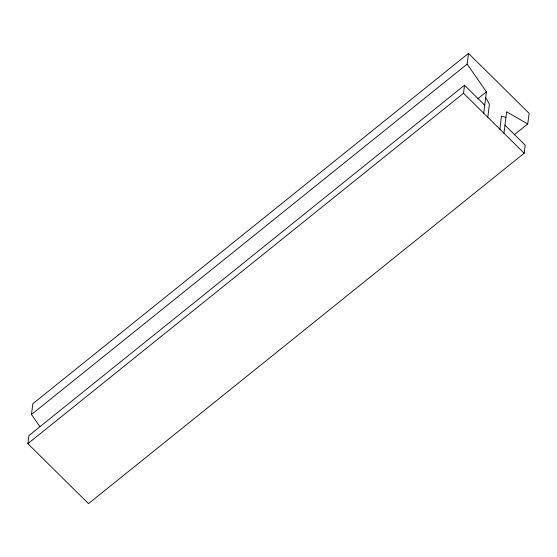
<?xml version="1.0" encoding="UTF-8"?>
<svg xmlns="http://www.w3.org/2000/svg" width="557" height="557" viewBox="0 0 557 557"><rect width="100%" height="100%" fill="white"/><g stroke="black" fill="none" stroke-linecap="round" stroke-linejoin="round"><path stroke-width="0.84" d="M499.914 129.238L501.453 116.079L505.93 117.423M504.962 125.193L525.181 145.175L524.179 153.224L88.507 503.625L27.85 443.671L28.853 435.623L464.524 85.221L484.743 105.21M39.874 426.592L31.484 414.505L32.821 403.776L468.493 53.375L529.15 113.329L527.716 123.96L514.167 134.864M27.85 443.671L463.521 93.27L464.524 85.221M483.741 113.252L486.407 91.835L467.156 64.104L468.493 53.375M487.786 117.249L489.415 104.18L485.704 97.503M503.96 133.234L506.633 111.783L527.716 123.96M31.484 414.505L467.156 64.104M477.6 98.916L486.407 91.835M463.521 93.27L524.179 153.224"/></g></svg>
